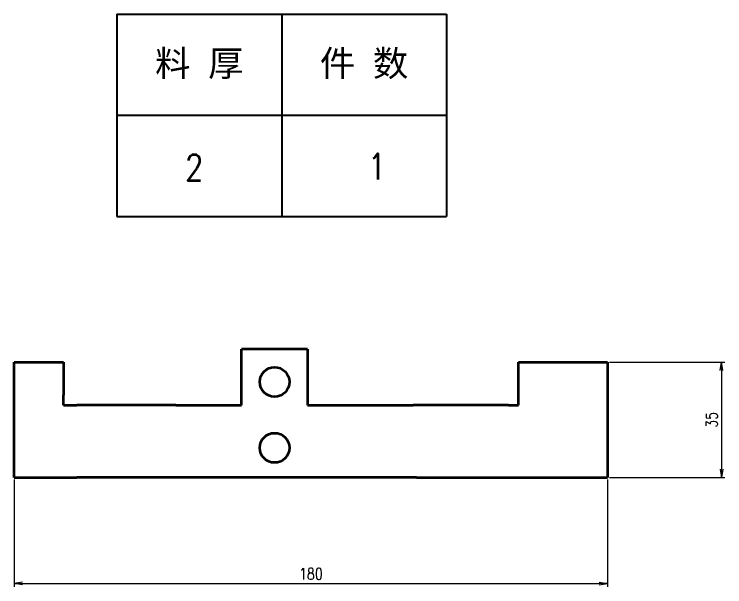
# Model space of a CAD drawing. Header units: inches. Extents: x 269 to 10986, y 1043 to 4337.
# Drawn here: x 7005.7 to 7221.3, y 3854.3 to 4028.2 of the extents above; entities that cross this region are included whole.
import ezdxf
from ezdxf.enums import TextEntityAlignment as Align

# ---------------------------------------------------------------- set-up
doc = ezdxf.new("R2010")
doc.units = ezdxf.units.IN
doc.header["$MEASUREMENT"] = 0
doc.layers.add('粗实线', color=7, linetype='Continuous', lineweight=35)
doc.styles.add('DIM', font='romans.shx', dxfattribs={"width": 0.8, "bigfont": 'bigfont.shx'})
doc.styles.get("Standard").update_dxf_attribs({"font": 'txt', "bigfont": 'gbcbig.shx'})
doc.dimstyles.new('XR 1-1$0', dxfattribs={"dimtxt": 3.5, "dimasz": 2.5, "dimexe": 1, "dimexo": 0.625, "dimgap": 1.2, "dimtad": 1, "dimzin": 9, "dimdsep": 46, "dimtxsty": 'DIM', "dimblk": 'OPEN', "dimcen": 0, "dimclrd": 8, "dimclre": 8, "dimclrt": 2, "dimazin": 2, "dimtfac": 0.5, "dimtmove": 0, "dimatfit": 3, "dimldrblk": 'OPEN', "dimfxl": 0, "dimtolj": 2, "dimlwd": 18, "dimlwe": 18, "dimarcsym": 0})

# ---------------------------------------------------------------- blocks, each defined once
blk = doc.blocks.new('_Open')
at = {"color": 0, "linetype": 'ByBlock', "lineweight": -2}
for p, q in [((-1, 0.167), (0, 0)), ((-1, -0.167), (0, 0)), ((0, 0), (-1, 0))]:
    blk.add_line(p, q, dxfattribs=at)
blk = doc.blocks.new('*D1237')
at = {"color": 8, "lineweight": 18, "transparency": 16777216}
for p, q in [((7005.69, 3886.84), (7005.69, 3854.27)), ((7185.69, 3886.84), (7185.69, 3854.27)), ((7008.19, 3855.27), (7183.19, 3855.27))]:
    blk.add_line(p, q, dxfattribs=at)
at = {"layer": 'Defpoints', "color": 0, "transparency": 16777216}
for p in [(7005.69, 3887.47), (7185.69, 3887.47), (7185.69, 3855.27)]:
    blk.add_point(p, dxfattribs=at)
at = {"color": 8, "lineweight": 18, "transparency": 16777216, "xscale": 2.5, "yscale": 2.5, "zscale": 2.5, "rotation": 180}
blk.add_blockref('_Open', (7005.69, 3855.27), dxfattribs=at)
at = {"color": 8, "lineweight": 18, "transparency": 16777216, "xscale": 2.5, "yscale": 2.5, "zscale": 2.5}
blk.add_blockref('_Open', (7185.69, 3855.27), dxfattribs=at)
at = {"color": 2, "transparency": 16777216, "insert": (7095.69, 3858.22), "char_height": 3.5, "attachment_point": 5, "style": 'DIM'}
blk.add_mtext('\\A2;180', dxfattribs=at)
blk = doc.blocks.new('*D1238')
at = {"color": 8, "lineweight": 18, "transparency": 16777216}
for p, q in [((7186.31, 3922.47), (7221.27, 3922.47)), ((7220.27, 3919.97), (7220.27, 3889.97)), ((7186.31, 3887.47), (7221.27, 3887.47))]:
    blk.add_line(p, q, dxfattribs=at)
at = {"layer": 'Defpoints', "color": 0, "transparency": 16777216}
for p in [(7185.69, 3922.47), (7185.69, 3887.47), (7220.27, 3887.47)]:
    blk.add_point(p, dxfattribs=at)
at = {"color": 8, "lineweight": 18, "transparency": 16777216, "xscale": 2.5, "yscale": 2.5, "zscale": 2.5}
for p, rotation in [((7220.27, 3922.47), 90), ((7220.27, 3887.47), 270)]:
    blk.add_blockref('_Open', p, dxfattribs=dict(at, rotation=rotation))
at = {"color": 2, "transparency": 16777216, "insert": (7217.32, 3904.97), "char_height": 3.5, "attachment_point": 5, "rotation": 90, "style": 'DIM'}
blk.add_mtext('\\A2;35', dxfattribs=at)
blk = doc.blocks.new('*T1241')
at = {"color": 0, "linetype": 'ByBlock', "lineweight": -2, "transparency": 16777216}
for p, q in [((0, 0), (127, 0)), ((0, 0), (0, -78)), ((63.5, 0), (63.5, -78)), ((127, 0), (127, -78)), ((0, -39), (127, -39)), ((0, -78), (127, -78))]:
    blk.add_line(p, q, dxfattribs=at)
at = {"color": 0, "transparency": 16777216, "char_height": 10, "width": 60.5, "attachment_point": 5}
for s, insert in [('{\\fSimSun|b0|i0|c134|p2;料 厚}', (31.75, -19.5)), ('{\\fSimSun|b0|i0|c134|p2;件 数}', (95.25, -19.5))]:
    blk.add_mtext(s, dxfattribs=dict(at, insert=insert))
blk = doc.blocks.new('拆图参数')
blk.add_blockref('*T1241', (-63.5, 78))
at = {"style": 'DIM', "width": 0.8}
blk.add_attdef('6', text='', height=10, dxfattribs=at).set_placement((-37.13, 18.91), align=Align.MIDDLE_LEFT)
blk.add_attdef('1', text='', height=10, dxfattribs=at).set_placement((36.65, 19.27), align=Align.MIDDLE_CENTER)

msp = doc.modelspace()

# ---------------------------------------------------------------- linework, layer by layer
at = {"layer": '粗实线', "ltscale": 0.425}
for p, q in [((7074.689, 3909.468), (7074.689, 3926.468)), ((7094.689, 3926.468), (7074.689, 3926.468)), ((7094.689, 3926.468), (7094.689, 3909.468)), ((7005.689, 3922.468), (7020.689, 3922.468)), ((7054.689, 3909.468), (7052.689, 3909.468)), ((7054.689, 3909.468), (7069.689, 3909.468)), ((7069.689, 3909.468), (7074.689, 3909.468)), ((7094.689, 3909.468), (7099.689, 3909.468)), ((7099.689, 3909.468), (7126.689, 3909.468)), ((7127.689, 3909.468), (7126.689, 3909.468)), ((7005.689, 3887.468), (7024.689, 3887.468)), ((7069.689, 3887.468), (7052.689, 3887.468))]:
    msp.add_line(p, q, dxfattribs=at)
at = {"layer": '粗实线'}
for p, q in [((7005.689, 3887.468), (7005.689, 3922.468)), ((7158.689, 3922.468), (7185.689, 3922.468)), ((7185.689, 3922.468), (7185.689, 3887.468)), ((7099.689, 3887.468), (7069.689, 3887.468)), ((7127.689, 3887.468), (7099.689, 3887.468)), ((7155.689, 3887.468), (7185.689, 3887.468))]:
    msp.add_line(p, q, dxfattribs=at)
at = {"layer": '粗实线', "ltscale": 0.075}
for p, q in [((7020.689, 3922.468), (7020.689, 3912.468)), ((7158.689, 3912.468), (7158.689, 3922.468)), ((7020.689, 3909.468), (7020.689, 3912.468)), ((7158.689, 3909.468), (7158.689, 3912.468)), ((7052.689, 3909.468), (7024.689, 3909.468)), ((7155.689, 3909.468), (7127.689, 3909.468)), ((7052.689, 3887.468), (7024.689, 3887.468)), ((7127.689, 3887.468), (7155.689, 3887.468))]:
    msp.add_line(p, q, dxfattribs=at)
at = {"layer": '粗实线', "ltscale": 0.05}
msp.add_line((7020.689, 3909.468), (7024.689, 3909.468), dxfattribs=at)
at = {"layer": '粗实线', "ltscale": 0.025}
msp.add_line((7155.689, 3909.468), (7158.689, 3909.468), dxfattribs=at)
at = {"layer": '粗实线', "ltscale": 0.425}
msp.add_circle((7084.689, 3916.468), 4.5, dxfattribs=at)
at = {"layer": '粗实线'}
msp.add_circle((7084.689, 3896.468), 4.5, dxfattribs=at)

# ---------------------------------------------------------------- block references
at = {"xscale": 0.7874015748031495, "yscale": 0.7874015748031495, "zscale": 0.7874015748031495}
msp.add_blockref('拆图参数', (7086.839, 3966.735), dxfattribs=at).add_auto_attribs({'1': '1', '6': '2'})

# ---------------------------------------------------------------- dimensions: what is measured, and where the dimension line sits
dim = msp.add_linear_dim(base=(7220.268, 3887.468), p1=(7185.689, 3922.468), p2=(7185.689, 3887.468), angle=90, dimstyle='XR 1-1$0')
dim.commit()
dim.dimension.update_dxf_attribs({"geometry": '*D1238', "text_midpoint": (7217.318, 3904.968)})
dim = msp.add_linear_dim(base=(7185.689, 3855.272), p1=(7005.689, 3887.468), p2=(7185.689, 3887.468), dimstyle='XR 1-1$0')
dim.commit()
dim.dimension.update_dxf_attribs({"geometry": '*D1237', "text_midpoint": (7095.689, 3858.222)})

doc.saveas('drawing.dxf')
